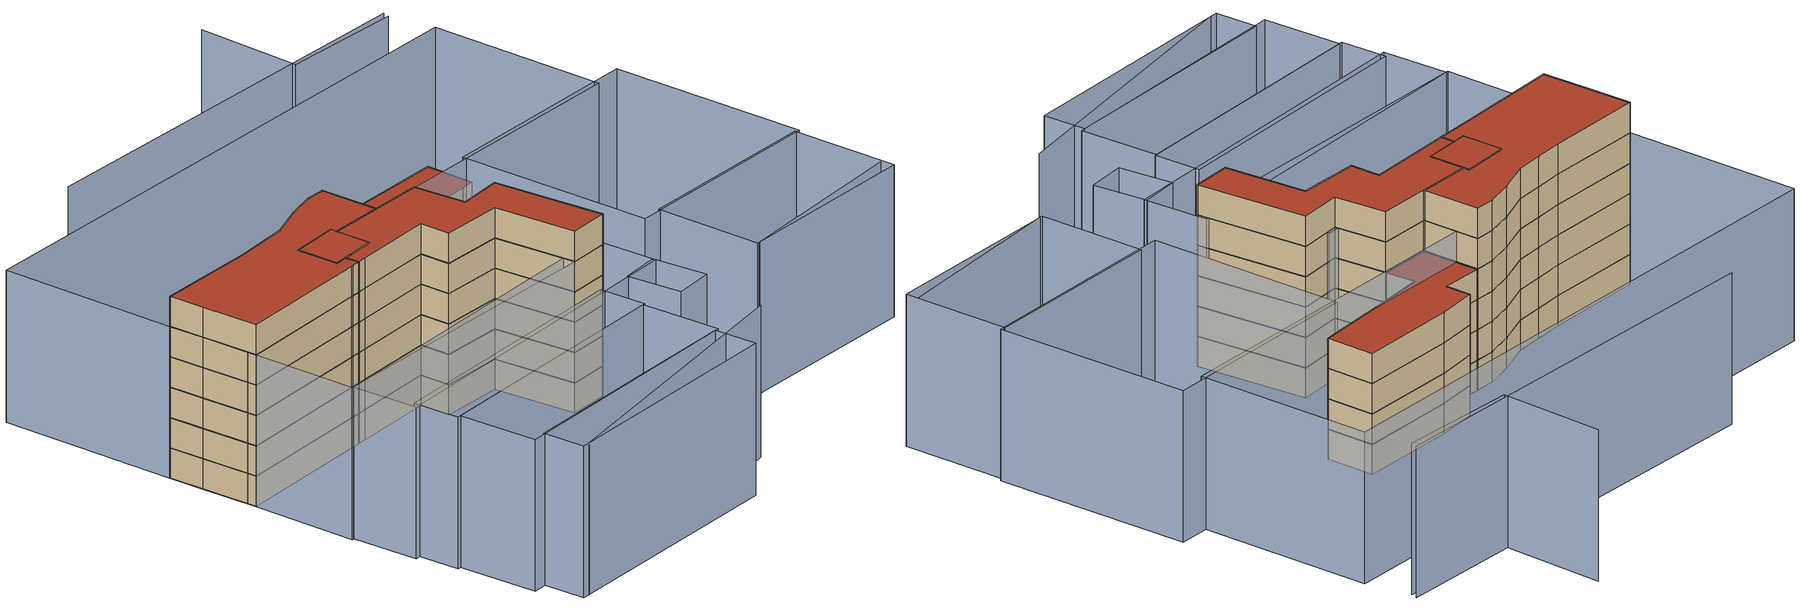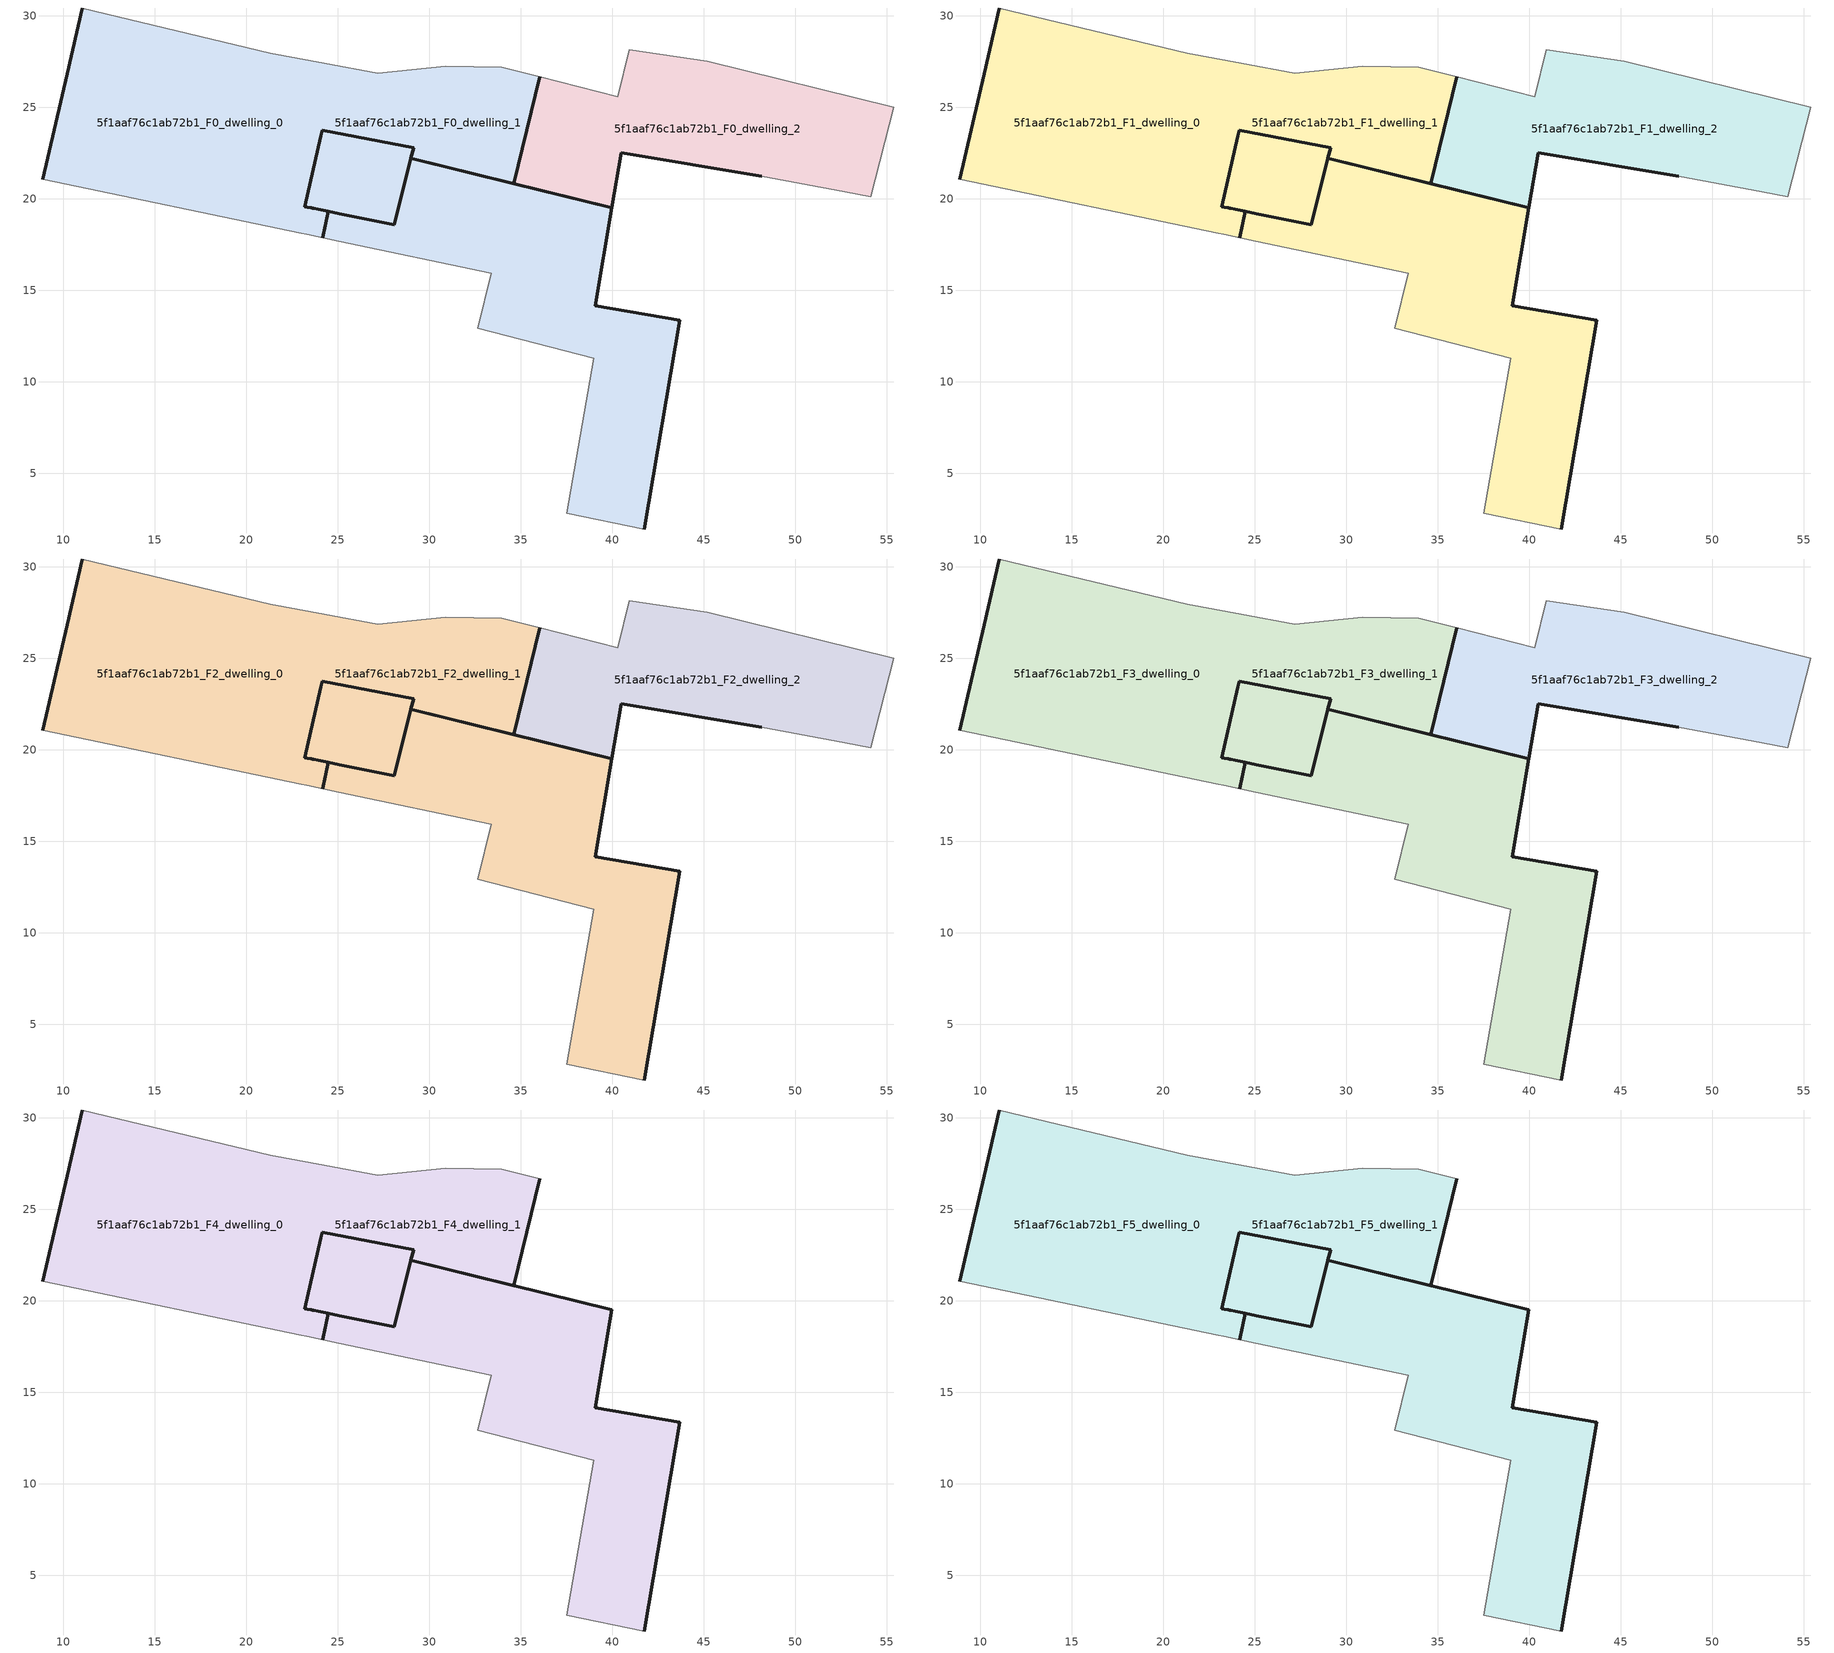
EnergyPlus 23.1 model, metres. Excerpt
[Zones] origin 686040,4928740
5f1aaf76c1ab72b1_F0_dwelling_0
 floor ground (EU_floor_Construction): 41.74,1.96 43.67,13.38 39.06,14.16 39.97,19.51 28.98,22.21 28.08,18.59 25.35,19.14 25.06,19.2 24.47,19.32 24.18,17.89 24.17,17.88 25.05,17.69 33.39,15.94 32.64,12.92 38.98,11.28 37.51,2.83 z0; 24.18,17.89 24.47,19.32 24.17,17.88 z0; 34.6,20.83 36.04,26.67 33.96,27.2 30.89,27.24 27.17,26.87 24.25,27.41 21.29,27.95 11.02,30.43 10.2,26.85 8.88,21.08 23,18.12 23.29,18.06 24.17,17.88 24.47,19.32 24.21,19.38 23.92,19.43 23.67,19.49 23.62,19.5 23.55,19.51 23.33,19.55 23.18,19.58 24.07,23.42 24.15,23.76 29.13,22.8 28.98,22.21 z0; 28.08,18.59 28.98,22.21 29.13,22.8 24.15,23.76 24.07,23.42 23.18,19.58 23.33,19.55 23.55,19.51 23.62,19.5 23.67,19.49 23.92,19.43 24.21,19.38 24.47,19.32 25.06,19.2 25.35,19.14 z0
 wall outside (EU_wall_Construction): 24.17,17.88 24.47,19.32 25.06,19.2 25.35,19.14 28.08,18.59 28.98,22.21 39.97,19.51 39.06,14.16 43.67,13.38 41.74,1.96 z0:3
 wall adiabatic (EU_wall_Construction): 41.74,1.96 37.51,2.83 38.98,11.28 32.64,12.92 33.39,15.94 25.05,17.69 24.17,17.88 z0:3
5f1aaf76c1ab72b1_F0_dwelling_1
 floor ground (EU_floor_Construction): 41.74,1.96 43.67,13.38 39.06,14.16 39.97,19.51 28.98,22.21 28.08,18.59 25.35,19.14 25.06,19.2 24.47,19.32 24.18,17.89 24.17,17.88 25.05,17.69 33.39,15.94 32.64,12.92 38.98,11.28 37.51,2.83 z0; 24.18,17.89 24.47,19.32 24.17,17.88 z0; 34.6,20.83 36.04,26.67 33.96,27.2 30.89,27.24 27.17,26.87 24.25,27.41 21.29,27.95 11.02,30.43 10.2,26.85 8.88,21.08 23,18.12 23.29,18.06 24.17,17.88 24.47,19.32 24.21,19.38 23.92,19.43 23.67,19.49 23.62,19.5 23.55,19.51 23.33,19.55 23.18,19.58 24.07,23.42 24.15,23.76 29.13,22.8 28.98,22.21 z0; 28.08,18.59 28.98,22.21 29.13,22.8 24.15,23.76 24.07,23.42 23.18,19.58 23.33,19.55 23.55,19.51 23.62,19.5 23.67,19.49 23.92,19.43 24.21,19.38 24.47,19.32 25.06,19.2 25.35,19.14 z0
 wall outside (EU_wall_Construction): 8.88,21.08 10.2,26.85 11.02,30.43 / 36.04,26.67 34.6,20.83 28.98,22.21 29.13,22.8 24.15,23.76 24.07,23.42 23.18,19.58 23.33,19.55 23.55,19.51 23.62,19.5 23.67,19.49 23.92,19.43 24.21,19.38 24.47,19.32 24.18,17.89 z0:3
 wall adiabatic (EU_wall_Construction): 24.18,17.89 24.17,17.88 23.29,18.06 23,18.12 8.88,21.08 / 11.02,30.43 21.29,27.95 24.25,27.41 27.17,26.87 30.89,27.24 33.96,27.2 36.04,26.67 z0:3
5f1aaf76c1ab72b1_F0_dwelling_2
 floor ground (EU_floor_Construction): 54.11,20.13 55.36,25 45.18,27.51 40.92,28.14 40.29,25.59 36.04,26.67 34.6,20.83 39.97,19.51 40.48,22.53 48.17,21.23 52.7,20.39 z0
 wall outside (EU_wall_Construction): 48.17,21.23 40.48,22.53 39.97,19.51 34.6,20.83 36.04,26.67 z0:3
 wall adiabatic (EU_wall_Construction): 36.04,26.67 40.29,25.59 40.92,28.14 45.18,27.51 55.36,25 54.11,20.13 52.7,20.39 48.17,21.23 z0:3
5f1aaf76c1ab72b1_F1_dwelling_0
 floor outside (EU_floor_Construction): 41.74,1.96 43.67,13.38 39.06,14.16 39.97,19.51 28.98,22.21 28.08,18.59 25.35,19.14 25.06,19.2 24.47,19.32 24.18,17.89 24.17,17.88 25.05,17.69 33.39,15.94 32.64,12.92 38.98,11.28 37.51,2.83 z3; 28.08,18.59 28.98,22.21 29.13,22.8 24.15,23.76 24.07,23.42 23.18,19.58 23.33,19.55 23.55,19.51 23.62,19.5 23.67,19.49 23.92,19.43 24.21,19.38 24.47,19.32 25.06,19.2 25.35,19.14 z3; 34.6,20.83 36.04,26.67 33.96,27.2 30.89,27.24 27.17,26.87 24.25,27.41 21.29,27.95 11.02,30.43 10.2,26.85 8.88,21.08 23,18.12 23.29,18.06 24.17,17.88 24.47,19.32 24.21,19.38 23.92,19.43 23.67,19.49 23.62,19.5 23.55,19.51 23.33,19.55 23.18,19.58 24.07,23.42 24.15,23.76 29.13,22.8 28.98,22.21 z3; 24.18,17.89 24.47,19.32 24.17,17.88 z3
 wall outside (EU_wall_Construction): 24.17,17.88 24.47,19.32 25.06,19.2 25.35,19.14 28.08,18.59 28.98,22.21 39.97,19.51 39.06,14.16 43.67,13.38 41.74,1.96 z3:6
 wall adiabatic (EU_wall_Construction): 41.74,1.96 37.51,2.83 38.98,11.28 32.64,12.92 33.39,15.94 25.05,17.69 24.17,17.88 z3:6
5f1aaf76c1ab72b1_F1_dwelling_1
 floor to 5f1aaf76c1ab72b1_F0_dwelling_1 (EU_floor_Construction): 41.74,1.96 43.67,13.38 39.06,14.16 39.97,19.51 28.98,22.21 28.08,18.59 25.35,19.14 25.06,19.2 24.47,19.32 24.18,17.89 24.17,17.88 25.05,17.69 33.39,15.94 32.64,12.92 38.98,11.28 37.51,2.83 z3; 24.18,17.89 24.47,19.32 24.17,17.88 z3; 34.6,20.83 36.04,26.67 33.96,27.2 30.89,27.24 27.17,26.87 24.25,27.41 21.29,27.95 11.02,30.43 10.2,26.85 8.88,21.08 23,18.12 23.29,18.06 24.17,17.88 24.47,19.32 24.21,19.38 23.92,19.43 23.67,19.49 23.62,19.5 23.55,19.51 23.33,19.55 23.18,19.58 24.07,23.42 24.15,23.76 29.13,22.8 28.98,22.21 z3; 28.08,18.59 28.98,22.21 29.13,22.8 24.15,23.76 24.07,23.42 23.18,19.58 23.33,19.55 23.55,19.51 23.62,19.5 23.67,19.49 23.92,19.43 24.21,19.38 24.47,19.32 25.06,19.2 25.35,19.14 z3
 wall outside (EU_wall_Construction): 8.88,21.08 10.2,26.85 11.02,30.43 / 36.04,26.67 34.6,20.83 28.98,22.21 29.13,22.8 24.15,23.76 24.07,23.42 23.18,19.58 23.33,19.55 23.55,19.51 23.62,19.5 23.67,19.49 23.92,19.43 24.21,19.38 24.47,19.32 24.18,17.89 z3:6
 wall adiabatic (EU_wall_Construction): 24.18,17.89 24.17,17.88 23.29,18.06 23,18.12 8.88,21.08 / 11.02,30.43 21.29,27.95 24.25,27.41 27.17,26.87 30.89,27.24 33.96,27.2 36.04,26.67 z3:6
5f1aaf76c1ab72b1_F1_dwelling_2
 floor to 5f1aaf76c1ab72b1_F0_dwelling_2 (EU_floor_Construction): 54.11,20.13 55.36,25 45.18,27.51 40.92,28.14 40.29,25.59 36.04,26.67 34.6,20.83 39.97,19.51 40.48,22.53 48.17,21.23 52.7,20.39 z3
 wall outside (EU_wall_Construction): 48.17,21.23 40.48,22.53 39.97,19.51 34.6,20.83 36.04,26.67 z3:6
 wall adiabatic (EU_wall_Construction): 36.04,26.67 40.29,25.59 40.92,28.14 45.18,27.51 55.36,25 54.11,20.13 52.7,20.39 48.17,21.23 z3:6
5f1aaf76c1ab72b1_F2_dwelling_0
 floor outside (EU_floor_Construction): 41.74,1.96 43.67,13.38 39.06,14.16 39.97,19.51 28.98,22.21 28.08,18.59 25.35,19.14 25.06,19.2 24.47,19.32 24.18,17.89 24.17,17.88 25.05,17.69 33.39,15.94 32.64,12.92 38.98,11.28 37.51,2.83 z6; 28.08,18.59 28.98,22.21 29.13,22.8 24.15,23.76 24.07,23.42 23.18,19.58 23.33,19.55 23.55,19.51 23.62,19.5 23.67,19.49 23.92,19.43 24.21,19.38 24.47,19.32 25.06,19.2 25.35,19.14 z6; 34.6,20.83 36.04,26.67 33.96,27.2 30.89,27.24 27.17,26.87 24.25,27.41 21.29,27.95 11.02,30.43 10.2,26.85 8.88,21.08 23,18.12 23.29,18.06 24.17,17.88 24.47,19.32 24.21,19.38 23.92,19.43 23.67,19.49 23.62,19.5 23.55,19.51 23.33,19.55 23.18,19.58 24.07,23.42 24.15,23.76 29.13,22.8 28.98,22.21 z6; 24.18,17.89 24.47,19.32 24.17,17.88 z6
 wall outside (EU_wall_Construction): 24.17,17.88 24.47,19.32 25.06,19.2 25.35,19.14 28.08,18.59 28.98,22.21 39.97,19.51 39.06,14.16 43.67,13.38 41.74,1.96 z6:9
 wall adiabatic (EU_wall_Construction): 41.74,1.96 37.51,2.83 38.98,11.28 32.64,12.92 33.39,15.94 25.05,17.69 24.17,17.88 z6:9
5f1aaf76c1ab72b1_F2_dwelling_1
 floor to 5f1aaf76c1ab72b1_F1_dwelling_1 (EU_floor_Construction): 41.74,1.96 43.67,13.38 39.06,14.16 39.97,19.51 28.98,22.21 28.08,18.59 25.35,19.14 25.06,19.2 24.47,19.32 24.18,17.89 24.17,17.88 25.05,17.69 33.39,15.94 32.64,12.92 38.98,11.28 37.51,2.83 z6; 24.18,17.89 24.47,19.32 24.17,17.88 z6; 34.6,20.83 36.04,26.67 33.96,27.2 30.89,27.24 27.17,26.87 24.25,27.41 21.29,27.95 11.02,30.43 10.2,26.85 8.88,21.08 23,18.12 23.29,18.06 24.17,17.88 24.47,19.32 24.21,19.38 23.92,19.43 23.67,19.49 23.62,19.5 23.55,19.51 23.33,19.55 23.18,19.58 24.07,23.42 24.15,23.76 29.13,22.8 28.98,22.21 z6; 28.08,18.59 28.98,22.21 29.13,22.8 24.15,23.76 24.07,23.42 23.18,19.58 23.33,19.55 23.55,19.51 23.62,19.5 23.67,19.49 23.92,19.43 24.21,19.38 24.47,19.32 25.06,19.2 25.35,19.14 z6
 wall outside (EU_wall_Construction): 8.88,21.08 10.2,26.85 11.02,30.43 / 36.04,26.67 34.6,20.83 28.98,22.21 29.13,22.8 24.15,23.76 24.07,23.42 23.18,19.58 23.33,19.55 23.55,19.51 23.62,19.5 23.67,19.49 23.92,19.43 24.21,19.38 24.47,19.32 24.18,17.89 z6:9
 wall adiabatic (EU_wall_Construction): 24.18,17.89 24.17,17.88 23.29,18.06 23,18.12 8.88,21.08 / 11.02,30.43 21.29,27.95 24.25,27.41 27.17,26.87 30.89,27.24 33.96,27.2 36.04,26.67 z6:9
5f1aaf76c1ab72b1_F2_dwelling_2
 floor to 5f1aaf76c1ab72b1_F1_dwelling_2 (EU_floor_Construction): 54.11,20.13 55.36,25 45.18,27.51 40.92,28.14 40.29,25.59 36.04,26.67 34.6,20.83 39.97,19.51 40.48,22.53 48.17,21.23 52.7,20.39 z6
 wall outside (EU_wall_Construction): 48.17,21.23 40.48,22.53 39.97,19.51 34.6,20.83 36.04,26.67 z6:9
 wall adiabatic (EU_wall_Construction): 36.04,26.67 40.29,25.59 40.92,28.14 45.18,27.51 55.36,25 54.11,20.13 52.7,20.39 48.17,21.23 z6:9
5f1aaf76c1ab72b1_F3_dwelling_0
 floor outside (EU_floor_Construction): 41.74,1.96 43.67,13.38 39.06,14.16 39.97,19.51 28.98,22.21 28.08,18.59 25.35,19.14 25.06,19.2 24.47,19.32 24.18,17.89 24.17,17.88 25.05,17.69 33.39,15.94 32.64,12.92 38.98,11.28 37.51,2.83 z9; 28.08,18.59 28.98,22.21 29.13,22.8 24.15,23.76 24.07,23.42 23.18,19.58 23.33,19.55 23.55,19.51 23.62,19.5 23.67,19.49 23.92,19.43 24.21,19.38 24.47,19.32 25.06,19.2 25.35,19.14 z9; 34.6,20.83 36.04,26.67 33.96,27.2 30.89,27.24 27.17,26.87 24.25,27.41 21.29,27.95 11.02,30.43 10.2,26.85 8.88,21.08 23,18.12 23.29,18.06 24.17,17.88 24.47,19.32 24.21,19.38 23.92,19.43 23.67,19.49 23.62,19.5 23.55,19.51 23.33,19.55 23.18,19.58 24.07,23.42 24.15,23.76 29.13,22.8 28.98,22.21 z9; 24.18,17.89 24.47,19.32 24.17,17.88 z9
 wall outside (EU_wall_Construction): 24.17,17.88 24.47,19.32 25.06,19.2 25.35,19.14 28.08,18.59 28.98,22.21 39.97,19.51 39.06,14.16 43.67,13.38 41.74,1.96 z9:12
 wall adiabatic (EU_wall_Construction): 41.74,1.96 37.51,2.83 38.98,11.28 32.64,12.92 33.39,15.94 25.05,17.69 24.17,17.88 z9:12
5f1aaf76c1ab72b1_F3_dwelling_1
 floor to 5f1aaf76c1ab72b1_F2_dwelling_1 (EU_floor_Construction): 41.74,1.96 43.67,13.38 39.06,14.16 39.97,19.51 28.98,22.21 28.08,18.59 25.35,19.14 25.06,19.2 24.47,19.32 24.18,17.89 24.17,17.88 25.05,17.69 33.39,15.94 32.64,12.92 38.98,11.28 37.51,2.83 z9; 24.18,17.89 24.47,19.32 24.17,17.88 z9; 34.6,20.83 36.04,26.67 33.96,27.2 30.89,27.24 27.17,26.87 24.25,27.41 21.29,27.95 11.02,30.43 10.2,26.85 8.88,21.08 23,18.12 23.29,18.06 24.17,17.88 24.47,19.32 24.21,19.38 23.92,19.43 23.67,19.49 23.62,19.5 23.55,19.51 23.33,19.55 23.18,19.58 24.07,23.42 24.15,23.76 29.13,22.8 28.98,22.21 z9; 28.08,18.59 28.98,22.21 29.13,22.8 24.15,23.76 24.07,23.42 23.18,19.58 23.33,19.55 23.55,19.51 23.62,19.5 23.67,19.49 23.92,19.43 24.21,19.38 24.47,19.32 25.06,19.2 25.35,19.14 z9
 wall outside (EU_wall_Construction): 8.88,21.08 10.2,26.85 11.02,30.43 / 36.04,26.67 34.6,20.83 28.98,22.21 29.13,22.8 24.15,23.76 24.07,23.42 23.18,19.58 23.33,19.55 23.55,19.51 23.62,19.5 23.67,19.49 23.92,19.43 24.21,19.38 24.47,19.32 24.18,17.89 z9:12
 wall adiabatic (EU_wall_Construction): 24.18,17.89 24.17,17.88 23.29,18.06 23,18.12 8.88,21.08 / 11.02,30.43 21.29,27.95 24.25,27.41 27.17,26.87 30.89,27.24 33.96,27.2 36.04,26.67 z9:12
5f1aaf76c1ab72b1_F3_dwelling_2
 floor to 5f1aaf76c1ab72b1_F2_dwelling_2 (EU_floor_Construction): 54.11,20.13 55.36,25 45.18,27.51 40.92,28.14 40.29,25.59 36.04,26.67 34.6,20.83 39.97,19.51 40.48,22.53 48.17,21.23 52.7,20.39 z9
 wall outside (EU_wall_Construction): 48.17,21.23 40.48,22.53 39.97,19.51 34.6,20.83 36.04,26.67 z9:12
 wall adiabatic (EU_wall_Construction): 36.04,26.67 40.29,25.59 40.92,28.14 45.18,27.51 55.36,25 54.11,20.13 52.7,20.39 48.17,21.23 z9:12
 roof outside (EU_roof_Construction): 55.36,25 54.11,20.13 52.7,20.39 48.17,21.23 40.48,22.53 39.97,19.51 34.6,20.83 36.04,26.67 40.29,25.59 40.92,28.14 45.18,27.51 z12
5f1aaf76c1ab72b1_F4_dwelling_0
 floor outside (EU_floor_Construction): 41.74,1.96 43.67,13.38 39.06,14.16 39.97,19.51 28.98,22.21 28.08,18.59 25.35,19.14 25.06,19.2 24.47,19.32 24.18,17.89 24.17,17.88 25.05,17.69 33.39,15.94 32.64,12.92 38.98,11.28 37.51,2.83 z12; 28.08,18.59 28.98,22.21 29.13,22.8 24.15,23.76 24.07,23.42 23.18,19.58 23.33,19.55 23.55,19.51 23.62,19.5 23.67,19.49 23.92,19.43 24.21,19.38 24.47,19.32 25.06,19.2 25.35,19.14 z12; 34.6,20.83 36.04,26.67 33.96,27.2 30.89,27.24 27.17,26.87 24.25,27.41 21.29,27.95 11.02,30.43 10.2,26.85 8.88,21.08 23,18.12 23.29,18.06 24.17,17.88 24.47,19.32 24.21,19.38 23.92,19.43 23.67,19.49 23.62,19.5 23.55,19.51 23.33,19.55 23.18,19.58 24.07,23.42 24.15,23.76 29.13,22.8 28.98,22.21 z12; 24.18,17.89 24.47,19.32 24.17,17.88 z12
 wall outside (EU_wall_Construction): 24.17,17.88 24.47,19.32 25.06,19.2 25.35,19.14 28.08,18.59 28.98,22.21 39.97,19.51 39.06,14.16 43.67,13.38 41.74,1.96 z12:15
 wall adiabatic (EU_wall_Construction): 41.74,1.96 37.51,2.83 38.98,11.28 32.64,12.92 33.39,15.94 25.05,17.69 24.17,17.88 z12:15
5f1aaf76c1ab72b1_F4_dwelling_1
 floor to 5f1aaf76c1ab72b1_F3_dwelling_1 (EU_floor_Construction): 41.74,1.96 43.67,13.38 39.06,14.16 39.97,19.51 28.98,22.21 28.08,18.59 25.35,19.14 25.06,19.2 24.47,19.32 24.18,17.89 24.17,17.88 25.05,17.69 33.39,15.94 32.64,12.92 38.98,11.28 37.51,2.83 z12; 24.18,17.89 24.47,19.32 24.17,17.88 z12; 34.6,20.83 36.04,26.67 33.96,27.2 30.89,27.24 27.17,26.87 24.25,27.41 21.29,27.95 11.02,30.43 10.2,26.85 8.88,21.08 23,18.12 23.29,18.06 24.17,17.88 24.47,19.32 24.21,19.38 23.92,19.43 23.67,19.49 23.62,19.5 23.55,19.51 23.33,19.55 23.18,19.58 24.07,23.42 24.15,23.76 29.13,22.8 28.98,22.21 z12; 28.08,18.59 28.98,22.21 29.13,22.8 24.15,23.76 24.07,23.42 23.18,19.58 23.33,19.55 23.55,19.51 23.62,19.5 23.67,19.49 23.92,19.43 24.21,19.38 24.47,19.32 25.06,19.2 25.35,19.14 z12
 wall outside (EU_wall_Construction): 8.88,21.08 10.2,26.85 11.02,30.43 / 36.04,26.67 34.6,20.83 28.98,22.21 29.13,22.8 24.15,23.76 24.07,23.42 23.18,19.58 23.33,19.55 23.55,19.51 23.62,19.5 23.67,19.49 23.92,19.43 24.21,19.38 24.47,19.32 24.18,17.89 z12:15
 wall adiabatic (EU_wall_Construction): 24.18,17.89 24.17,17.88 23.29,18.06 23,18.12 8.88,21.08 / 11.02,30.43 21.29,27.95 24.25,27.41 27.17,26.87 30.89,27.24 33.96,27.2 36.04,26.67 z12:15
5f1aaf76c1ab72b1_F5_dwelling_0
 floor outside (EU_floor_Construction): 41.74,1.96 43.67,13.38 39.06,14.16 39.97,19.51 28.98,22.21 28.08,18.59 25.35,19.14 25.06,19.2 24.47,19.32 24.18,17.89 24.17,17.88 25.05,17.69 33.39,15.94 32.64,12.92 38.98,11.28 37.51,2.83 z15; 28.08,18.59 28.98,22.21 29.13,22.8 24.15,23.76 24.07,23.42 23.18,19.58 23.33,19.55 23.55,19.51 23.62,19.5 23.67,19.49 23.92,19.43 24.21,19.38 24.47,19.32 25.06,19.2 25.35,19.14 z15; 34.6,20.83 36.04,26.67 33.96,27.2 30.89,27.24 27.17,26.87 24.25,27.41 21.29,27.95 11.02,30.43 10.2,26.85 8.88,21.08 23,18.12 23.29,18.06 24.17,17.88 24.47,19.32 24.21,19.38 23.92,19.43 23.67,19.49 23.62,19.5 23.55,19.51 23.33,19.55 23.18,19.58 24.07,23.42 24.15,23.76 29.13,22.8 28.98,22.21 z15; 24.18,17.89 24.47,19.32 24.17,17.88 z15
 wall outside (EU_wall_Construction): 24.17,17.88 24.47,19.32 25.06,19.2 25.35,19.14 28.08,18.59 28.98,22.21 39.97,19.51 39.06,14.16 43.67,13.38 41.74,1.96 z15:18
 wall adiabatic (EU_wall_Construction): 41.74,1.96 37.51,2.83 38.98,11.28 32.64,12.92 33.39,15.94 25.05,17.69 24.17,17.88 z15:18
 roof outside (EU_roof_Construction): 24.47,19.32 24.18,17.89 24.17,17.88 z18; 36.04,26.67 34.6,20.83 28.98,22.21 29.13,22.8 24.15,23.76 24.07,23.42 23.18,19.58 23.33,19.55 23.55,19.51 23.62,19.5 23.67,19.49 23.92,19.43 24.21,19.38 24.47,19.32 24.17,17.88 23.29,18.06 23,18.12 8.88,21.08 10.2,26.85 11.02,30.43 21.29,27.95 24.25,27.41 27.17,26.87 30.89,27.24 33.96,27.2 z18; 39.97,19.51 39.06,14.16 43.67,13.38 41.74,1.96 37.51,2.83 38.98,11.28 32.64,12.92 33.39,15.94 25.05,17.69 24.17,17.88 24.18,17.89 24.47,19.32 25.06,19.2 25.35,19.14 28.08,18.59 28.98,22.21 z18; 29.13,22.8 28.98,22.21 28.08,18.59 25.35,19.14 25.06,19.2 24.47,19.32 24.21,19.38 23.92,19.43 23.67,19.49 23.62,19.5 23.55,19.51 23.33,19.55 23.18,19.58 24.07,23.42 24.15,23.76 z18
5f1aaf76c1ab72b1_F5_dwelling_1
 floor to 5f1aaf76c1ab72b1_F4_dwelling_1 (EU_floor_Construction): 41.74,1.96 43.67,13.38 39.06,14.16 39.97,19.51 28.98,22.21 28.08,18.59 25.35,19.14 25.06,19.2 24.47,19.32 24.18,17.89 24.17,17.88 25.05,17.69 33.39,15.94 32.64,12.92 38.98,11.28 37.51,2.83 z15; 24.18,17.89 24.47,19.32 24.17,17.88 z15; 34.6,20.83 36.04,26.67 33.96,27.2 30.89,27.24 27.17,26.87 24.25,27.41 21.29,27.95 11.02,30.43 10.2,26.85 8.88,21.08 23,18.12 23.29,18.06 24.17,17.88 24.47,19.32 24.21,19.38 23.92,19.43 23.67,19.49 23.62,19.5 23.55,19.51 23.33,19.55 23.18,19.58 24.07,23.42 24.15,23.76 29.13,22.8 28.98,22.21 z15; 28.08,18.59 28.98,22.21 29.13,22.8 24.15,23.76 24.07,23.42 23.18,19.58 23.33,19.55 23.55,19.51 23.62,19.5 23.67,19.49 23.92,19.43 24.21,19.38 24.47,19.32 25.06,19.2 25.35,19.14 z15
 wall outside (EU_wall_Construction): 8.88,21.08 10.2,26.85 11.02,30.43 / 36.04,26.67 34.6,20.83 28.98,22.21 29.13,22.8 24.15,23.76 24.07,23.42 23.18,19.58 23.33,19.55 23.55,19.51 23.62,19.5 23.67,19.49 23.92,19.43 24.21,19.38 24.47,19.32 24.18,17.89 z15:18
 wall adiabatic (EU_wall_Construction): 24.18,17.89 24.17,17.88 23.29,18.06 23,18.12 8.88,21.08 / 11.02,30.43 21.29,27.95 24.25,27.41 27.17,26.87 30.89,27.24 33.96,27.2 36.04,26.67 z15:18
 roof outside (EU_roof_Construction): 24.47,19.32 24.18,17.89 24.17,17.88 z18; 36.04,26.67 34.6,20.83 28.98,22.21 29.13,22.8 24.15,23.76 24.07,23.42 23.18,19.58 23.33,19.55 23.55,19.51 23.62,19.5 23.67,19.49 23.92,19.43 24.21,19.38 24.47,19.32 24.17,17.88 23.29,18.06 23,18.12 8.88,21.08 10.2,26.85 11.02,30.43 21.29,27.95 24.25,27.41 27.17,26.87 30.89,27.24 33.96,27.2 z18; 39.97,19.51 39.06,14.16 43.67,13.38 41.74,1.96 37.51,2.83 38.98,11.28 32.64,12.92 33.39,15.94 25.05,17.69 24.17,17.88 24.18,17.89 24.47,19.32 25.06,19.2 25.35,19.14 28.08,18.59 28.98,22.21 z18; 29.13,22.8 28.98,22.21 28.08,18.59 25.35,19.14 25.06,19.2 24.47,19.32 24.21,19.38 23.92,19.43 23.67,19.49 23.62,19.5 23.55,19.51 23.33,19.55 23.18,19.58 24.07,23.42 24.15,23.76 z18
shading: 47.7,-10.54 66.87,-13.82 / 4.68,-13.11 36.14,-15.81 / 75.98,38 63.76,41.55 / 63.76,41.55 66.8,52.02 / 76.42,38.62 33.13,50.07 / 4.82,-8.61 29.94,-14.15 / 29.94,-14.15 28.99,-18.47 / 28.99,-18.47 3.87,-12.94 / 3.87,-12.94 4.82,-8.61 / 50.14,0.3 69.41,-4.38 / 69.41,-4.38 66.79,-15.17 / 66.79,-15.17 47.52,-10.49 / 47.52,-10.49 50.14,0.3 / 5.08,-0.42 32.06,-6.22 / 32.06,-6.22 30.34,-14.24 / 30.34,-14.24 3.35,-8.44 / 3.35,-8.44 5.08,-0.42 / 40.85,-3.24 39.99,-8.88 / 39.99,-8.88 35.82,-8.24 / 35.82,-8.24 36.68,-2.61 / 36.68,-2.61 40.85,-3.24 / 32.28,-6.26 4.72,-0.36 / 4.72,-0.36 5.73,4.33 / 5.73,4.33 33.29,-1.57 / 33.29,-1.57 32.28,-6.26 / 40.8,-3.57 5.07,3.84 / 5.07,3.84 6.46,10.55 / 6.46,10.55 42.19,3.14 / 42.19,3.14 40.8,-3.57 / 47.93,0.65 52.72,20.47 / 52.72,20.47 74.57,15.19 / 74.57,15.19 69.78,-4.63 / 69.78,-4.63 47.93,0.65 / 37.51,2.83 6.28,10.6 / 6.28,10.6 9.11,21.98 / 9.11,21.98 40.34,14.22 / 40.34,14.22 37.51,2.83 / 71.25,15.44 11.02,30.43 / 11.02,30.43 15.46,48.27 / 15.46,48.27 75.69,33.28 / 75.69,33.28 71.25,15.44 z0:15
[Building]
EU S2 Campaign: North Axis=0; Terrain=City; Solar Distribution=FullExterior
[Site:Location]
Bologna: Latitude=44.5; Longitude=11.25; Time Zone=1; Elevation=37
[SizingPeriod:WeatherFileDays]
AnnualSizingPeriod: Begin Month=1; Begin Day of Month=1; End Month=12; End Day of Month=31; Day of Week for Start Day=Monday; Use Weather File Daylight Saving Period=No; Use Weather File Rain and Snow Indicators=No
[MATERIAL]
EU_InternalMass_Material: Roughness=MediumRough; Thickness=0.1; Conductivity=1; Density=1800; Specific Heat=900; Thermal Absorptance=0.9; Solar Absorptance=0.7; Visible Absorptance=0.7
[MATERIAL:NOMASS] Roughness=MediumRough; Thermal Absorptance=0.9; Solar Absorptance=0.7; Visible Absorptance=0.7
Name | Thermal Resistance
EU_wall_NoMass | 0.905828
EU_roof_NoMass | 0.37593
EU_floor_NoMass | 0.67114
[CONSTRUCTION]
EU_wall_Construction: EU_wall_NoMass
EU_roof_Construction: EU_roof_NoMass
EU_floor_Construction: EU_floor_NoMass
EU_InternalMass_Construction: EU_InternalMass_Material
[ZONE] Type=1; Multiplier=1; Ceiling Height=autocalculate; Floor Area=autocalculate; Part of Total Floor Area=Yes
Name | Volume
5f1aaf76c1ab72b1_F0_dwelling_0; 5f1aaf76c1ab72b1_F1_dwelling_0; 5f1aaf76c1ab72b1_F2_dwelling_0; 5f1aaf76c1ab72b1_F3_dwelling_0; 5f1aaf76c1ab72b1_F4_dwelling_0; 5f1aaf76c1ab72b1_F5_dwelling_0; 5f1aaf76c1ab72b1_F0_dwelling_1; 5f1aaf76c1ab72b1_F1_dwelling_1; 5f1aaf76c1ab72b1_F2_dwelling_1; 5f1aaf76c1ab72b1_F3_dwelling_1; 5f1aaf76c1ab72b1_F4_dwelling_1; 5f1aaf76c1ab72b1_F5_dwelling_1 | 1033.11
5f1aaf76c1ab72b1_F0_dwelling_2 | 329.133
5f1aaf76c1ab72b1_F1_dwelling_2; 5f1aaf76c1ab72b1_F2_dwelling_2; 5f1aaf76c1ab72b1_F3_dwelling_2 | 329.134
[INTERNALMASS] Construction=EU_InternalMass_Construction
Name | Zone or ZoneList | Surface Area
5f1aaf76c1ab72b1_F0_dwelling_0_EU_InternalMass | 5f1aaf76c1ab72b1_F0_dwelling_0 | 133.391
5f1aaf76c1ab72b1_F0_dwelling_1_EU_InternalMass | 5f1aaf76c1ab72b1_F0_dwelling_1 | 189.277
5f1aaf76c1ab72b1_F0_dwelling_2_EU_InternalMass | 5f1aaf76c1ab72b1_F0_dwelling_2 | 109.71
5f1aaf76c1ab72b1_F1_dwelling_0_EU_InternalMass | 5f1aaf76c1ab72b1_F1_dwelling_0 | 133.391
5f1aaf76c1ab72b1_F1_dwelling_1_EU_InternalMass | 5f1aaf76c1ab72b1_F1_dwelling_1 | 189.277
5f1aaf76c1ab72b1_F1_dwelling_2_EU_InternalMass | 5f1aaf76c1ab72b1_F1_dwelling_2 | 109.71
5f1aaf76c1ab72b1_F2_dwelling_0_EU_InternalMass | 5f1aaf76c1ab72b1_F2_dwelling_0 | 133.391
5f1aaf76c1ab72b1_F2_dwelling_1_EU_InternalMass | 5f1aaf76c1ab72b1_F2_dwelling_1 | 189.277
5f1aaf76c1ab72b1_F2_dwelling_2_EU_InternalMass | 5f1aaf76c1ab72b1_F2_dwelling_2 | 109.71
5f1aaf76c1ab72b1_F3_dwelling_0_EU_InternalMass | 5f1aaf76c1ab72b1_F3_dwelling_0 | 133.391
5f1aaf76c1ab72b1_F3_dwelling_1_EU_InternalMass | 5f1aaf76c1ab72b1_F3_dwelling_1 | 189.277
5f1aaf76c1ab72b1_F3_dwelling_2_EU_InternalMass | 5f1aaf76c1ab72b1_F3_dwelling_2 | 109.71
5f1aaf76c1ab72b1_F4_dwelling_0_EU_InternalMass | 5f1aaf76c1ab72b1_F4_dwelling_0 | 155.165
5f1aaf76c1ab72b1_F4_dwelling_1_EU_InternalMass | 5f1aaf76c1ab72b1_F4_dwelling_1 | 277.214
5f1aaf76c1ab72b1_F5_dwelling_0_EU_InternalMass | 5f1aaf76c1ab72b1_F5_dwelling_0 | 155.165
5f1aaf76c1ab72b1_F5_dwelling_1_EU_InternalMass | 5f1aaf76c1ab72b1_F5_dwelling_1 | 277.214
[OTHEREQUIPMENT] Fuel Type=Electricity; Design Level Calculation Method=Watts/Area; Power per Zone Floor Area=1; Fraction Latent=0; Fraction Radiant=0; Fraction Lost=0; Carbon Dioxide Generation Rate=0; EndUse Subcategory=EU_Step8_InternalGains
Name | Zone or ZoneList or Space or SpaceList | Schedule
EU_Step8_InternalGain_5f1aaf76c1ab72b1_F0_dwelling_0_f000 | 5f1aaf76c1ab72b1_F0_dwelling_0 | EU_Step8_GainSchedule_5f1aaf76c1ab72b1_F0_dwelling_0_f000
EU_Step8_InternalGain_5f1aaf76c1ab72b1_F0_dwelling_1_f000 | 5f1aaf76c1ab72b1_F0_dwelling_1 | EU_Step8_GainSchedule_5f1aaf76c1ab72b1_F0_dwelling_1_f000
EU_Step8_InternalGain_5f1aaf76c1ab72b1_F0_dwelling_2_f000 | 5f1aaf76c1ab72b1_F0_dwelling_2 | EU_Step8_GainSchedule_5f1aaf76c1ab72b1_F0_dwelling_2_f000
EU_Step8_InternalGain_5f1aaf76c1ab72b1_F1_dwelling_0_f000 | 5f1aaf76c1ab72b1_F1_dwelling_0 | EU_Step8_GainSchedule_5f1aaf76c1ab72b1_F1_dwelling_0_f000
EU_Step8_InternalGain_5f1aaf76c1ab72b1_F1_dwelling_1_f000 | 5f1aaf76c1ab72b1_F1_dwelling_1 | EU_Step8_GainSchedule_5f1aaf76c1ab72b1_F1_dwelling_1_f000
EU_Step8_InternalGain_5f1aaf76c1ab72b1_F1_dwelling_2_f000 | 5f1aaf76c1ab72b1_F1_dwelling_2 | EU_Step8_GainSchedule_5f1aaf76c1ab72b1_F1_dwelling_2_f000
EU_Step8_InternalGain_5f1aaf76c1ab72b1_F2_dwelling_0_f000 | 5f1aaf76c1ab72b1_F2_dwelling_0 | EU_Step8_GainSchedule_5f1aaf76c1ab72b1_F2_dwelling_0_f000
EU_Step8_InternalGain_5f1aaf76c1ab72b1_F2_dwelling_1_f000 | 5f1aaf76c1ab72b1_F2_dwelling_1 | EU_Step8_GainSchedule_5f1aaf76c1ab72b1_F2_dwelling_1_f000
EU_Step8_InternalGain_5f1aaf76c1ab72b1_F2_dwelling_2_f000 | 5f1aaf76c1ab72b1_F2_dwelling_2 | EU_Step8_GainSchedule_5f1aaf76c1ab72b1_F2_dwelling_2_f000
EU_Step8_InternalGain_5f1aaf76c1ab72b1_F3_dwelling_0_f000 | 5f1aaf76c1ab72b1_F3_dwelling_0 | EU_Step8_GainSchedule_5f1aaf76c1ab72b1_F3_dwelling_0_f000
EU_Step8_InternalGain_5f1aaf76c1ab72b1_F3_dwelling_1_f000 | 5f1aaf76c1ab72b1_F3_dwelling_1 | EU_Step8_GainSchedule_5f1aaf76c1ab72b1_F3_dwelling_1_f000
EU_Step8_InternalGain_5f1aaf76c1ab72b1_F3_dwelling_2_f000 | 5f1aaf76c1ab72b1_F3_dwelling_2 | EU_Step8_GainSchedule_5f1aaf76c1ab72b1_F3_dwelling_2_f000
EU_Step8_InternalGain_5f1aaf76c1ab72b1_F4_dwelling_0_f000 | 5f1aaf76c1ab72b1_F4_dwelling_0 | EU_Step8_GainSchedule_5f1aaf76c1ab72b1_F4_dwelling_0_f000
EU_Step8_InternalGain_5f1aaf76c1ab72b1_F4_dwelling_1_f000 | 5f1aaf76c1ab72b1_F4_dwelling_1 | EU_Step8_GainSchedule_5f1aaf76c1ab72b1_F4_dwelling_1_f000
EU_Step8_InternalGain_5f1aaf76c1ab72b1_F5_dwelling_0_f000 | 5f1aaf76c1ab72b1_F5_dwelling_0 | EU_Step8_GainSchedule_5f1aaf76c1ab72b1_F5_dwelling_0_f000
EU_Step8_InternalGain_5f1aaf76c1ab72b1_F5_dwelling_1_f000 | 5f1aaf76c1ab72b1_F5_dwelling_1 | EU_Step8_GainSchedule_5f1aaf76c1ab72b1_F5_dwelling_1_f000
[ZONEVENTILATION:DESIGNFLOWRATE] Schedule=EU_AlwaysOn; Design Flow Rate Calculation Method=AirChanges/Hour; Air Changes per Hour=0.73129; Ventilation Type=Natural; Fan Pressure Rise=0; Fan Total Efficiency=1; Constant Term Coefficient=1; Temperature Term Coefficient=0; Velocity Term Coefficient=0; Velocity Squared Term Coefficient=0; Minimum Indoor Temperature=-100; Maximum Indoor Temperature=100; Delta Temperature=-100; Minimum Outdoor Temperature=-100; Maximum Outdoor Temperature=100; Maximum Wind Speed=40
Name | Zone or ZoneList or Space or SpaceList
EU_ConstantAir_5f1aaf76c1ab72b1_F0_dwelling_0 | 5f1aaf76c1ab72b1_F0_dwelling_0
EU_ConstantAir_5f1aaf76c1ab72b1_F0_dwelling_1 | 5f1aaf76c1ab72b1_F0_dwelling_1
EU_ConstantAir_5f1aaf76c1ab72b1_F0_dwelling_2 | 5f1aaf76c1ab72b1_F0_dwelling_2
EU_ConstantAir_5f1aaf76c1ab72b1_F1_dwelling_0 | 5f1aaf76c1ab72b1_F1_dwelling_0
EU_ConstantAir_5f1aaf76c1ab72b1_F1_dwelling_1 | 5f1aaf76c1ab72b1_F1_dwelling_1
EU_ConstantAir_5f1aaf76c1ab72b1_F1_dwelling_2 | 5f1aaf76c1ab72b1_F1_dwelling_2
EU_ConstantAir_5f1aaf76c1ab72b1_F2_dwelling_0 | 5f1aaf76c1ab72b1_F2_dwelling_0
EU_ConstantAir_5f1aaf76c1ab72b1_F2_dwelling_1 | 5f1aaf76c1ab72b1_F2_dwelling_1
EU_ConstantAir_5f1aaf76c1ab72b1_F2_dwelling_2 | 5f1aaf76c1ab72b1_F2_dwelling_2
EU_ConstantAir_5f1aaf76c1ab72b1_F3_dwelling_0 | 5f1aaf76c1ab72b1_F3_dwelling_0
EU_ConstantAir_5f1aaf76c1ab72b1_F3_dwelling_1 | 5f1aaf76c1ab72b1_F3_dwelling_1
EU_ConstantAir_5f1aaf76c1ab72b1_F3_dwelling_2 | 5f1aaf76c1ab72b1_F3_dwelling_2
EU_ConstantAir_5f1aaf76c1ab72b1_F4_dwelling_0 | 5f1aaf76c1ab72b1_F4_dwelling_0
EU_ConstantAir_5f1aaf76c1ab72b1_F4_dwelling_1 | 5f1aaf76c1ab72b1_F4_dwelling_1
EU_ConstantAir_5f1aaf76c1ab72b1_F5_dwelling_0 | 5f1aaf76c1ab72b1_F5_dwelling_0
EU_ConstantAir_5f1aaf76c1ab72b1_F5_dwelling_1 | 5f1aaf76c1ab72b1_F5_dwelling_1
[HVACTEMPLATE:THERMOSTAT] Constant Heating Setpoint=20; Constant Cooling Setpoint=50
EU_HeatOnly_5f1aaf76c1ab72b1_F0_dwelling_0; EU_HeatOnly_5f1aaf76c1ab72b1_F0_dwelling_1; EU_HeatOnly_5f1aaf76c1ab72b1_F0_dwelling_2; EU_HeatOnly_5f1aaf76c1ab72b1_F1_dwelling_0; EU_HeatOnly_5f1aaf76c1ab72b1_F1_dwelling_1; EU_HeatOnly_5f1aaf76c1ab72b1_F1_dwelling_2; EU_HeatOnly_5f1aaf76c1ab72b1_F2_dwelling_0; EU_HeatOnly_5f1aaf76c1ab72b1_F2_dwelling_1; EU_HeatOnly_5f1aaf76c1ab72b1_F2_dwelling_2; EU_HeatOnly_5f1aaf76c1ab72b1_F3_dwelling_0; EU_HeatOnly_5f1aaf76c1ab72b1_F3_dwelling_1; EU_HeatOnly_5f1aaf76c1ab72b1_F3_dwelling_2; EU_HeatOnly_5f1aaf76c1ab72b1_F4_dwelling_0; EU_HeatOnly_5f1aaf76c1ab72b1_F4_dwelling_1; EU_HeatOnly_5f1aaf76c1ab72b1_F5_dwelling_0; EU_HeatOnly_5f1aaf76c1ab72b1_F5_dwelling_1
[HVACTEMPLATE:ZONE:IDEALLOADSAIRSYSTEM] System Availability Schedule=EU_AlwaysOn; Maximum Heating Supply Air Temperature=50; Minimum Cooling Supply Air Temperature=13; Maximum Heating Supply Air Humidity Ratio=0.0156; Minimum Cooling Supply Air Humidity Ratio=0.0077; Heating Limit=NoLimit; Cooling Limit=NoLimit; Heating Availability Schedule=EU_AlwaysOn; Cooling Availability Schedule=EU_CoolingOff; Dehumidification Control Type=ConstantSensibleHeatRatio; Cooling Sensible Heat Ratio=0.7; Dehumidification Setpoint=60; Humidification Control Type=None; Humidification Setpoint=30; Outdoor Air Method=None; Outdoor Air Flow Rate per Person=0.00944; Outdoor Air Flow Rate per Zone Floor Area=0; Outdoor Air Flow Rate per Zone=0; Demand Controlled Ventilation Type=None; Outdoor Air Economizer Type=NoEconomizer; Heat Recovery Type=None; Sensible Heat Recovery Effectiveness=0.7; Latent Heat Recovery Effectiveness=0.65
Name | Template Thermostat
5f1aaf76c1ab72b1_F0_dwelling_0 | EU_HeatOnly_5f1aaf76c1ab72b1_F0_dwelling_0
5f1aaf76c1ab72b1_F0_dwelling_1 | EU_HeatOnly_5f1aaf76c1ab72b1_F0_dwelling_1
5f1aaf76c1ab72b1_F0_dwelling_2 | EU_HeatOnly_5f1aaf76c1ab72b1_F0_dwelling_2
5f1aaf76c1ab72b1_F1_dwelling_0 | EU_HeatOnly_5f1aaf76c1ab72b1_F1_dwelling_0
5f1aaf76c1ab72b1_F1_dwelling_1 | EU_HeatOnly_5f1aaf76c1ab72b1_F1_dwelling_1
5f1aaf76c1ab72b1_F1_dwelling_2 | EU_HeatOnly_5f1aaf76c1ab72b1_F1_dwelling_2
5f1aaf76c1ab72b1_F2_dwelling_0 | EU_HeatOnly_5f1aaf76c1ab72b1_F2_dwelling_0
5f1aaf76c1ab72b1_F2_dwelling_1 | EU_HeatOnly_5f1aaf76c1ab72b1_F2_dwelling_1
5f1aaf76c1ab72b1_F2_dwelling_2 | EU_HeatOnly_5f1aaf76c1ab72b1_F2_dwelling_2
5f1aaf76c1ab72b1_F3_dwelling_0 | EU_HeatOnly_5f1aaf76c1ab72b1_F3_dwelling_0
5f1aaf76c1ab72b1_F3_dwelling_1 | EU_HeatOnly_5f1aaf76c1ab72b1_F3_dwelling_1
5f1aaf76c1ab72b1_F3_dwelling_2 | EU_HeatOnly_5f1aaf76c1ab72b1_F3_dwelling_2
5f1aaf76c1ab72b1_F4_dwelling_0 | EU_HeatOnly_5f1aaf76c1ab72b1_F4_dwelling_0
5f1aaf76c1ab72b1_F4_dwelling_1 | EU_HeatOnly_5f1aaf76c1ab72b1_F4_dwelling_1
5f1aaf76c1ab72b1_F5_dwelling_0 | EU_HeatOnly_5f1aaf76c1ab72b1_F5_dwelling_0
5f1aaf76c1ab72b1_F5_dwelling_1 | EU_HeatOnly_5f1aaf76c1ab72b1_F5_dwelling_1
[SIZING:ZONE] Zone Cooling Design Supply Air Temperature Input Method=SupplyAirTemperature; Zone Cooling Design Supply Air Temperature=13; Zone Heating Design Supply Air Temperature Input Method=SupplyAirTemperature; Zone Heating Design Supply Air Temperature=50; Zone Cooling Design Supply Air Humidity Ratio=0.008; Zone Heating Design Supply Air Humidity Ratio=0.008; Cooling Design Air Flow Method=DesignDay; Cooling Design Air Flow Rate=0; Cooling Minimum Air Flow per Zone Floor Area=0.000762; Cooling Minimum Air Flow=0; Cooling Minimum Air Flow Fraction=0.2; Heating Design Air Flow Method=DesignDay; Heating Design Air Flow Rate=0; Heating Maximum Air Flow per Zone Floor Area=0.002032; Heating Maximum Air Flow=0.141576; Heating Maximum Air Flow Fraction=0.3; Account for Dedicated Outdoor Air System=No; Dedicated Outdoor Air System Control Strategy=NeutralSupplyAir; Dedicated Outdoor Air Low Setpoint Temperature for Design=autosize; Dedicated Outdoor Air High Setpoint Temperature for Design=autosize; Zone Load Sizing Method=Sensible Load Only No Latent Load; Zone Latent Cooling Design Supply Air Humidity Ratio Input Method=HumidityRatioDifference; Zone Cooling Design Supply Air Humidity Ratio Difference=0.005; Zone Latent Heating Design Supply Air Humidity Ratio Input Method=HumidityRatioDifference; Zone Humidification Design Supply Air Humidity Ratio Difference=0.005
5f1aaf76c1ab72b1_F0_dwelling_0; 5f1aaf76c1ab72b1_F0_dwelling_1; 5f1aaf76c1ab72b1_F0_dwelling_2; 5f1aaf76c1ab72b1_F1_dwelling_0; 5f1aaf76c1ab72b1_F1_dwelling_1; 5f1aaf76c1ab72b1_F1_dwelling_2; 5f1aaf76c1ab72b1_F2_dwelling_0; 5f1aaf76c1ab72b1_F2_dwelling_1; 5f1aaf76c1ab72b1_F2_dwelling_2; 5f1aaf76c1ab72b1_F3_dwelling_0; 5f1aaf76c1ab72b1_F3_dwelling_1; 5f1aaf76c1ab72b1_F3_dwelling_2; 5f1aaf76c1ab72b1_F4_dwelling_0; 5f1aaf76c1ab72b1_F4_dwelling_1; 5f1aaf76c1ab72b1_F5_dwelling_0; 5f1aaf76c1ab72b1_F5_dwelling_1
[SCHEDULE:CONSTANT]
Name | Hourly Value
EU_AlwaysOn | 1
EU_CoolingOff | 0
[SCHEDULE:FILE] Column Number=1; Rows to Skip at Top=0; Number of Hours of Data=8760; Column Separator=Comma; Interpolate to Timestep=No; Minutes per Item=60; Adjust Schedule for Daylight Savings=Yes
Name | File
EU_Step8_GainSchedule_5f1aaf76c1ab72b1_F0_dwelling_0_f000 | ../../schedules/5f1aaf76c1ab72b1/5f1aaf76c1ab72b1_F0_dwelling_0_f000_gain.csv
EU_Step8_GainSchedule_5f1aaf76c1ab72b1_F0_dwelling_1_f000 | ../../schedules/5f1aaf76c1ab72b1/5f1aaf76c1ab72b1_F0_dwelling_1_f000_gain.csv
EU_Step8_GainSchedule_5f1aaf76c1ab72b1_F0_dwelling_2_f000 | ../../schedules/5f1aaf76c1ab72b1/5f1aaf76c1ab72b1_F0_dwelling_2_f000_gain.csv
EU_Step8_GainSchedule_5f1aaf76c1ab72b1_F1_dwelling_0_f000 | ../../schedules/5f1aaf76c1ab72b1/5f1aaf76c1ab72b1_F1_dwelling_0_f000_gain.csv
EU_Step8_GainSchedule_5f1aaf76c1ab72b1_F1_dwelling_1_f000 | ../../schedules/5f1aaf76c1ab72b1/5f1aaf76c1ab72b1_F1_dwelling_1_f000_gain.csv
EU_Step8_GainSchedule_5f1aaf76c1ab72b1_F1_dwelling_2_f000 | ../../schedules/5f1aaf76c1ab72b1/5f1aaf76c1ab72b1_F1_dwelling_2_f000_gain.csv
EU_Step8_GainSchedule_5f1aaf76c1ab72b1_F2_dwelling_0_f000 | ../../schedules/5f1aaf76c1ab72b1/5f1aaf76c1ab72b1_F2_dwelling_0_f000_gain.csv
EU_Step8_GainSchedule_5f1aaf76c1ab72b1_F2_dwelling_1_f000 | ../../schedules/5f1aaf76c1ab72b1/5f1aaf76c1ab72b1_F2_dwelling_1_f000_gain.csv
EU_Step8_GainSchedule_5f1aaf76c1ab72b1_F2_dwelling_2_f000 | ../../schedules/5f1aaf76c1ab72b1/5f1aaf76c1ab72b1_F2_dwelling_2_f000_gain.csv
EU_Step8_GainSchedule_5f1aaf76c1ab72b1_F3_dwelling_0_f000 | ../../schedules/5f1aaf76c1ab72b1/5f1aaf76c1ab72b1_F3_dwelling_0_f000_gain.csv
EU_Step8_GainSchedule_5f1aaf76c1ab72b1_F3_dwelling_1_f000 | ../../schedules/5f1aaf76c1ab72b1/5f1aaf76c1ab72b1_F3_dwelling_1_f000_gain.csv
EU_Step8_GainSchedule_5f1aaf76c1ab72b1_F3_dwelling_2_f000 | ../../schedules/5f1aaf76c1ab72b1/5f1aaf76c1ab72b1_F3_dwelling_2_f000_gain.csv
EU_Step8_GainSchedule_5f1aaf76c1ab72b1_F4_dwelling_0_f000 | ../../schedules/5f1aaf76c1ab72b1/5f1aaf76c1ab72b1_F4_dwelling_0_f000_gain.csv
EU_Step8_GainSchedule_5f1aaf76c1ab72b1_F4_dwelling_1_f000 | ../../schedules/5f1aaf76c1ab72b1/5f1aaf76c1ab72b1_F4_dwelling_1_f000_gain.csv
EU_Step8_GainSchedule_5f1aaf76c1ab72b1_F5_dwelling_0_f000 | ../../schedules/5f1aaf76c1ab72b1/5f1aaf76c1ab72b1_F5_dwelling_0_f000_gain.csv
EU_Step8_GainSchedule_5f1aaf76c1ab72b1_F5_dwelling_1_f000 | ../../schedules/5f1aaf76c1ab72b1/5f1aaf76c1ab72b1_F5_dwelling_1_f000_gain.csv
